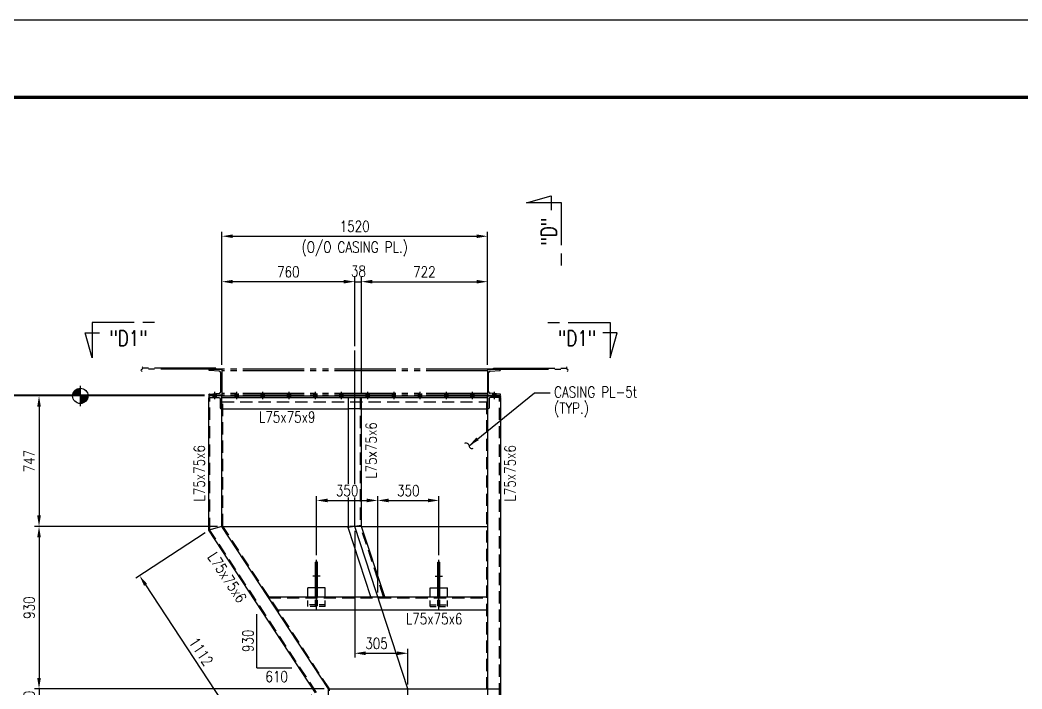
# Model space of a CAD drawing. Header units: millimetres. Extents: x 0 to 134087, y -49114 to 20834.
# Drawn here: x 72264 to 77998, y -37835 to -34008 of the extents above; entities that cross this region are included whole.
import ezdxf
from ezdxf.enums import TextEntityAlignment as Align

# ---------------------------------------------------------------- set-up
doc = ezdxf.new("R2010")
doc.units = ezdxf.units.MM
doc.header["$LTSCALE"] = 35
for name, pattern in [('JNK-CENTER', [34, 30, -1.5, 1, -1.5]), ('JNK-HIDDEN', [3, 2, -1]), ('JNK-PHANTOM', [15, 10, -1, 1, -1, 1, -1])]:
    doc.linetypes.add(name, pattern=pattern)
for name, color, linetype in [('CEN-R', 1, 'JNK-CENTER'), ('CON-C', 4, 'Continuous'), ('CON-G', 3, 'Continuous'), ('CON-W', 7, 'Continuous'), ('CON-Y', 2, 'Continuous'), ('Dim-W', 7, 'Continuous'), ('HID-Y', 2, 'JNK-HIDDEN'), ('PHA-M', 6, 'JNK-PHANTOM'), ('STL-OBJT', 7, 'Continuous'), ('TXTT-C', 4, 'Continuous')]:
    doc.layers.add(name, color=color, linetype=linetype)
doc.styles.add('SIMPLEX', font='simplex.shx', dxfattribs={"width": 0.8})
doc.dimstyles.new('DIM25', dxfattribs={"dimscale": 25, "dimtxt": 2.5, "dimasz": 2.5, "dimexe": 1, "dimexo": 1, "dimgap": 1, "dimtad": 1, "dimdec": 1, "dimdsep": 46, "dimtxsty": 'SIMPLEX', "dimcen": 0, "dimclrt": 2, "dimazin": 2, "dimtfac": 1, "dimtdec": 1, "dimtix": 1, "dimtmove": 2, "dimatfit": 0, "dimfxl": 0.18, "dimtolj": 1, "dimtzin": 0, "dimarcsym": 0})

# ---------------------------------------------------------------- blocks, each defined once
blk = doc.blocks.new('TITLE')
at = {"color": 7}
blk.add_line((841, 594.85), (0, 594.85), dxfattribs=at)
at = {"color": 7, "const_width": 0.707}
blk.add_lwpolyline([(823.32, 577.17), (27.94, 577.17)], dxfattribs=at)
blk = doc.blocks.new('*D2760')
at = {"layer": 'DEFPOINTS', "color": 0, "transparency": 16777216}
for p in [(73345.5, -36158.2), (72372.8, -36905.2), (73419.2, -36905.2)]:
    blk.add_point(p, dxfattribs=at)
at = {"layer": 'Dim-W', "color": 0, "lineweight": -2, "transparency": 16777216}
for p, q in [((73320.5, -36158.2), (72347.8, -36158.2)), ((72372.8, -36220.7), (72372.8, -36842.7)), ((73394.2, -36905.2), (72347.8, -36905.2))]:
    blk.add_line(p, q, dxfattribs=at)
at = {"layer": 'Dim-W', "color": 0, "transparency": 16777216}
for points in [[(72362.4, -36220.7), (72383.2, -36220.7), (72372.8, -36158.2)], [(72362.4, -36842.7), (72383.2, -36842.7), (72372.8, -36905.2)]]:
    blk.add_solid(points, dxfattribs=at)
at = {"layer": 'Dim-W', "color": 2, "transparency": 16777216, "insert": (72316.5, -36531.7), "char_height": 62.5, "attachment_point": 5, "rotation": 90, "style": 'SIMPLEX', "bg_fill": 3, "box_fill_scale": 1.1, "bg_fill_color": 256, "bg_fill_true_color": 13158600, "bg_fill_transparency": 0}
blk.add_mtext('\\A1;747', dxfattribs=at)
blk = doc.blocks.new('*D2761')
at = {"layer": 'DEFPOINTS', "color": 0, "transparency": 16777216}
for p in [(73419.2, -36905.2), (72372.8, -37835.2), (74029.2, -37835.2)]:
    blk.add_point(p, dxfattribs=at)
at = {"layer": 'Dim-W', "color": 0, "lineweight": -2, "transparency": 16777216}
for p, q in [((73394.2, -36905.2), (72347.8, -36905.2)), ((72372.8, -36967.7), (72372.8, -37772.7)), ((74004.2, -37835.2), (72347.8, -37835.2))]:
    blk.add_line(p, q, dxfattribs=at)
at = {"layer": 'Dim-W', "color": 0, "transparency": 16777216}
for points in [[(72362.4, -36967.7), (72383.2, -36967.7), (72372.8, -36905.2)], [(72362.4, -37772.7), (72383.2, -37772.7), (72372.8, -37835.2)]]:
    blk.add_solid(points, dxfattribs=at)
at = {"layer": 'Dim-W', "color": 2, "transparency": 16777216, "insert": (72316.5, -37370.2), "char_height": 62.5, "attachment_point": 5, "rotation": 90, "style": 'SIMPLEX', "bg_fill": 3, "box_fill_scale": 1.1, "bg_fill_color": 256, "bg_fill_true_color": 13158600, "bg_fill_transparency": 0}
blk.add_mtext('\\A1;930', dxfattribs=at)
blk = doc.blocks.new('FS-MARK')
h = blk.add_hatch(color=256)
edge = h.paths.add_edge_path()
edge.add_arc((0, 0), 1.75, 90, 180)
edge.add_line((-1.75, 0), (0, 0))
edge.add_line((0, 0), (0, 1.75))
h = blk.add_hatch(color=256)
edge = h.paths.add_edge_path()
edge.add_line((0, 0), (0, -1.75))
edge.add_arc((0, 0), 1.75, 270, 360)
edge.add_line((1.75, 0), (0, 0))
for p, q in [((0, 2.33), (0, -2.33)), ((2.33, 0), (-2.33, 0))]:
    blk.add_line(p, q)
blk.add_circle((0, 0), 1.75)
at = {"layer": 'CON-Y', "style": 'SIMPLEX', "width": 0.8}
blk.add_attdef('F.S.', (3.19, 1), '', height=2.5, dxfattribs=at)
blk = doc.blocks.new('*D2762')
at = {"layer": 'DEFPOINTS', "color": 0, "transparency": 16777216}
for p in [(73345.5, -36158.2), (71872.8, -40072.2), (73944.3, -40072.2)]:
    blk.add_point(p, dxfattribs=at)
at = {"layer": 'Dim-W', "color": 0, "lineweight": -2, "transparency": 16777216}
for p, q in [((73320.5, -36158.2), (71847.8, -36158.2)), ((71872.8, -36220.7), (71872.8, -40009.7)), ((73919.3, -40072.2), (71847.8, -40072.2))]:
    blk.add_line(p, q, dxfattribs=at)
at = {"layer": 'Dim-W', "color": 0, "transparency": 16777216}
for points in [[(71862.4, -36220.7), (71883.2, -36220.7), (71872.8, -36158.2)], [(71862.4, -40009.7), (71883.2, -40009.7), (71872.8, -40072.2)]]:
    blk.add_solid(points, dxfattribs=at)
at = {"layer": 'Dim-W', "color": 2, "transparency": 16777216, "insert": (71816.5, -38117.7), "char_height": 62.5, "attachment_point": 5, "rotation": 90, "style": 'SIMPLEX', "bg_fill": 3, "box_fill_scale": 1.1, "bg_fill_color": 256, "bg_fill_true_color": 13158600, "bg_fill_transparency": 0}
blk.add_mtext('\\A1;3914', dxfattribs=at)
blk = doc.blocks.new('_DotSmall')
at = {"color": 0, "linetype": 'ByBlock', "const_width": 0.5}
blk.add_lwpolyline([(-0.0625, 0, 1), (0.0625, 0, 1)], format="xyb", close=True, dxfattribs=at)
blk = doc.blocks.new('*D2765')
at = {"layer": 'DEFPOINTS', "color": 0, "transparency": 16777216}
for p in [(72372.8, -37835.2), (72372.8, -37985.2), (73955.2, -37985.2)]:
    blk.add_point(p, dxfattribs=at)
at = {"layer": 'Dim-W', "color": 0, "lineweight": -2, "transparency": 16777216}
for p, q in [((72372.8, -37835.2), (72372.8, -37985.2)), ((73930.2, -37985.2), (72347.8, -37985.2))]:
    blk.add_line(p, q, dxfattribs=at)
at = {"layer": 'Dim-W', "color": 0, "lineweight": -2, "transparency": 16777216, "xscale": 62.5, "yscale": 62.5, "zscale": 62.5, "rotation": 270}
blk.add_blockref('_DotSmall', (72372.8, -37985.2), dxfattribs=at)
at = {"layer": 'Dim-W', "color": 2, "transparency": 16777216, "insert": (72316.5, -37910.2), "char_height": 62.5, "attachment_point": 5, "rotation": 90, "style": 'SIMPLEX'}
blk.add_mtext('\\A1;150', dxfattribs=at)
blk = doc.blocks.new('_None')
blk = doc.blocks.new('*D2766')
at = {"layer": 'DEFPOINTS', "color": 0, "transparency": 16777216}
for p in [(73345.5, -36158.2), (72072.8, -37985.2), (73955.2, -37985.2)]:
    blk.add_point(p, dxfattribs=at)
at = {"layer": 'Dim-W', "color": 0, "lineweight": -2, "transparency": 16777216}
for p, q in [((73320.5, -36158.2), (72047.8, -36158.2)), ((72072.8, -36220.7), (72072.8, -37922.7)), ((73930.2, -37985.2), (72047.8, -37985.2))]:
    blk.add_line(p, q, dxfattribs=at)
at = {"layer": 'Dim-W', "color": 0, "transparency": 16777216}
for points in [[(72062.4, -36220.7), (72083.2, -36220.7), (72072.8, -36158.2)], [(72062.4, -37922.7), (72083.2, -37922.7), (72072.8, -37985.2)]]:
    blk.add_solid(points, dxfattribs=at)
at = {"layer": 'Dim-W', "color": 2, "transparency": 16777216, "insert": (72016.5, -37071.7), "char_height": 62.5, "attachment_point": 5, "rotation": 90, "style": 'SIMPLEX', "bg_fill": 3, "box_fill_scale": 1.1, "bg_fill_color": 256, "bg_fill_true_color": 13158600, "bg_fill_transparency": 0}
blk.add_mtext('\\A1;1827', dxfattribs=at)
blk = doc.blocks.new('*D2772')
at = {"layer": 'DEFPOINTS', "color": 0, "transparency": 16777216}
for p in [(71872.8, -36158.2), (73345.5, -36155.2), (73345.5, -36158.2)]:
    blk.add_point(p, dxfattribs=at)
at = {"layer": 'Dim-W', "color": 0, "lineweight": -2, "transparency": 16777216}
for p, q in [((71872.8, -36092.7), (71872.8, -36030.2)), ((73320.5, -36155.2), (71847.8, -36155.2)), ((73320.5, -36158.2), (71847.8, -36158.2)), ((71872.8, -36155.2), (71872.8, -36158.2)), ((71872.8, -36220.7), (71872.8, -36283.2))]:
    blk.add_line(p, q, dxfattribs=at)
at = {"layer": 'Dim-W', "color": 0, "transparency": 16777216}
blk.add_solid([(71862.4, -36220.7), (71883.2, -36220.7), (71872.8, -36158.2)], dxfattribs=at)
at = {"layer": 'Dim-W', "color": 2, "transparency": 16777216, "insert": (71826, -36054.9), "char_height": 62.5, "attachment_point": 5, "rotation": 90, "style": 'SIMPLEX', "bg_fill": 3, "box_fill_scale": 1.1, "bg_fill_color": 256, "bg_fill_true_color": 13158600, "bg_fill_transparency": 0}
blk.add_mtext('\\A1;*3', dxfattribs=at)
at = {"layer": 'Dim-W', "color": 0, "transparency": 16777216}
blk.add_solid([(71862.4, -36092.7), (71883.2, -36092.7), (71872.8, -36155.2)], dxfattribs=at)
blk = doc.blocks.new('SECMARK2')
at = {"layer": 'TXTT-C'}
blk.add_line((0, 0), (-2.72, 0), dxfattribs=at)
blk.add_lwpolyline([(-4.67, 0), (-14.32, 0), (-14.32, 8.05), (-15.93, 2.38), (-12.63, 2.38)], dxfattribs=at)
at = {"layer": 'TXTT-C', "style": 'SIMPLEX', "width": 1.17}
blk.add_attdef('TAG', text='', height=3.5, dxfattribs=at).set_placement((-7.82, 1.36), align=Align.CENTER)
blk = doc.blocks.new('*D2801')
at = {"layer": 'DEFPOINTS', "color": 0, "transparency": 16777216}
for p in [(74179.5, -36905.2), (74484.5, -37631.2), (74484.5, -37835.2)]:
    blk.add_point(p, dxfattribs=at)
at = {"layer": 'Dim-W', "color": 0, "lineweight": -2, "transparency": 16777216}
for p, q in [((74179.5, -36930.2), (74179.5, -37656.2)), ((74484.5, -37810.2), (74484.5, -37606.2)), ((74242, -37631.2), (74422, -37631.2))]:
    blk.add_line(p, q, dxfattribs=at)
at = {"layer": 'Dim-W', "color": 0, "transparency": 16777216}
blk.add_solid([(74422, -37620.7), (74422, -37641.6), (74484.5, -37631.2)], dxfattribs=at)
at = {"layer": 'Dim-W', "color": 2, "transparency": 16777216, "insert": (74304.5, -37574.9), "char_height": 62.5, "attachment_point": 5, "style": 'SIMPLEX', "bg_fill": 3, "box_fill_scale": 1.1, "bg_fill_color": 256, "bg_fill_true_color": 13158600, "bg_fill_transparency": 0}
blk.add_mtext('\\A1;305', dxfattribs=at)
at = {"layer": 'Dim-W', "color": 0, "transparency": 16777216}
blk.add_solid([(74242, -37620.7), (74242, -37641.6), (74179.5, -37631.2)], dxfattribs=at)
blk = doc.blocks.new('*D2802')
at = {"layer": 'DEFPOINTS', "color": 0, "transparency": 16777216}
for p in [(73344.5, -36927.7), (73954.5, -37857.7), (73558.4, -38117.4)]:
    blk.add_point(p, dxfattribs=at)
at = {"layer": 'Dim-W', "color": 0, "lineweight": -2, "transparency": 16777216}
for p, q in [((73323.5, -36941.4), (72927.5, -37201.1)), ((72982.7, -37239.7), (73524.1, -38065.2)), ((73933.5, -37871.4), (73537.5, -38131.1))]:
    blk.add_line(p, q, dxfattribs=at)
at = {"layer": 'Dim-W', "color": 0, "transparency": 16777216}
for points in [[(72991.4, -37234), (72974, -37245.4), (72948.4, -37187.4)], [(73532.8, -38059.4), (73515.4, -38070.9), (73558.4, -38117.4)]]:
    blk.add_solid(points, dxfattribs=at)
at = {"layer": 'Dim-W', "color": 2, "transparency": 16777216, "insert": (73300.4, -37621.6), "char_height": 62.5, "attachment_point": 5, "rotation": 303.26143, "style": 'SIMPLEX', "bg_fill": 3, "box_fill_scale": 1.1, "bg_fill_color": 256, "bg_fill_true_color": 13158600, "bg_fill_transparency": 0}
blk.add_mtext('\\A1;1112', dxfattribs=at)
blk = doc.blocks.new('*D2803')
at = {"layer": 'Dim-W', "color": 0, "lineweight": -2, "transparency": 16777216}
for p, q in [((74117, -35505.1), (74054.5, -35505.1)), ((74280, -35505.1), (74342.5, -35505.1))]:
    blk.add_line(p, q, dxfattribs=at)
at = {"layer": 'Dim-W', "color": 2, "transparency": 16777216, "insert": (74200.9, -35445), "char_height": 62.5, "attachment_point": 5, "style": 'SIMPLEX', "bg_fill": 3, "box_fill_scale": 1.1, "bg_fill_color": 256, "bg_fill_true_color": 13158600, "bg_fill_transparency": 0}
blk.add_mtext('\\A1;38', dxfattribs=at)
at = {"layer": 'DEFPOINTS', "color": 0, "transparency": 16777216}
for p in [(74179.5, -35505.1), (74217.5, -35505.1), (74217.5, -35505.1)]:
    blk.add_point(p, dxfattribs=at)
at = {"layer": 'Dim-W', "color": 0, "lineweight": -2, "transparency": 16777216}
blk.add_line((74179.5, -35505.1), (74217.5, -35505.1), dxfattribs=at)
at = {"layer": 'Dim-W', "color": 0, "transparency": 16777216}
for points in [[(74117, -35494.7), (74117, -35515.5), (74179.5, -35505.1)], [(74280, -35494.7), (74280, -35515.5), (74217.5, -35505.1)]]:
    blk.add_solid(points, dxfattribs=at)
blk = doc.blocks.new('*D2804')
at = {"layer": 'DEFPOINTS', "color": 0, "transparency": 16777216}
for p in [(74939.5, -35505.1), (74939.5, -36005.2), (74217.5, -36167.2)]:
    blk.add_point(p, dxfattribs=at)
at = {"layer": 'Dim-W', "color": 0, "lineweight": -2, "transparency": 16777216}
for p, q in [((74217.5, -36142.2), (74217.5, -35480.1)), ((74939.5, -35980.2), (74939.5, -35480.1)), ((74280, -35505.1), (74877, -35505.1))]:
    blk.add_line(p, q, dxfattribs=at)
at = {"layer": 'Dim-W', "color": 0, "transparency": 16777216}
for points in [[(74280, -35494.7), (74280, -35515.5), (74217.5, -35505.1)], [(74877, -35494.7), (74877, -35515.5), (74939.5, -35505.1)]]:
    blk.add_solid(points, dxfattribs=at)
at = {"layer": 'Dim-W', "color": 2, "transparency": 16777216, "insert": (74578.5, -35448.8), "char_height": 62.5, "attachment_point": 5, "style": 'SIMPLEX', "bg_fill": 3, "box_fill_scale": 1.1, "bg_fill_color": 256, "bg_fill_true_color": 13158600, "bg_fill_transparency": 0}
blk.add_mtext('\\A1;722', dxfattribs=at)
blk = doc.blocks.new('*D2805')
at = {"layer": 'DEFPOINTS', "color": 0, "transparency": 16777216}
for p in [(73419.5, -35505.1), (74179.5, -35899.2), (73419.5, -36005.2)]:
    blk.add_point(p, dxfattribs=at)
at = {"layer": 'Dim-W', "color": 0, "lineweight": -2, "transparency": 16777216}
for p, q in [((73419.5, -35980.2), (73419.5, -35480.1)), ((74179.5, -35874.2), (74179.5, -35480.1)), ((74117, -35505.1), (73482, -35505.1))]:
    blk.add_line(p, q, dxfattribs=at)
at = {"layer": 'Dim-W', "color": 0, "transparency": 16777216}
for points in [[(73482, -35494.7), (73482, -35515.5), (73419.5, -35505.1)], [(74117, -35494.7), (74117, -35515.5), (74179.5, -35505.1)]]:
    blk.add_solid(points, dxfattribs=at)
at = {"layer": 'Dim-W', "color": 2, "transparency": 16777216, "insert": (73799.5, -35448.8), "char_height": 62.5, "attachment_point": 5, "style": 'SIMPLEX', "bg_fill": 3, "box_fill_scale": 1.1, "bg_fill_color": 256, "bg_fill_true_color": 13158600, "bg_fill_transparency": 0}
blk.add_mtext('\\A1;760', dxfattribs=at)
blk = doc.blocks.new('*D2806')
at = {"layer": 'DEFPOINTS', "color": 0, "transparency": 16777216}
for p in [(74939.5, -35245), (73419.5, -36005.2), (74939.5, -36005.2)]:
    blk.add_point(p, dxfattribs=at)
at = {"layer": 'Dim-W', "color": 0, "lineweight": -2, "transparency": 16777216}
for p, q in [((73419.5, -35980.2), (73419.5, -35220)), ((73482, -35245), (74877, -35245)), ((74939.5, -35980.2), (74939.5, -35220))]:
    blk.add_line(p, q, dxfattribs=at)
at = {"layer": 'Dim-W', "color": 0, "transparency": 16777216}
for points in [[(73482, -35234.6), (73482, -35255.4), (73419.5, -35245)], [(74877, -35234.6), (74877, -35255.4), (74939.5, -35245)]]:
    blk.add_solid(points, dxfattribs=at)
at = {"layer": 'Dim-W', "color": 2, "transparency": 16777216, "insert": (74179.5, -35188.7), "char_height": 62.5, "attachment_point": 5, "style": 'SIMPLEX', "bg_fill": 3, "box_fill_scale": 1.1, "bg_fill_color": 256, "bg_fill_true_color": 13158600, "bg_fill_transparency": 0}
blk.add_mtext('\\A1;1520', dxfattribs=at)
blk = doc.blocks.new('A$C31AE6E11')
at = {"layer": 'CEN-R'}
for p, q in [((50, 0), (50, 282.5)), ((29, 187.5), (71, 187.5))]:
    blk.add_line(p, q, dxfattribs=at)
at = {"layer": 'CON-G'}
for p, q in [((44, 70.4), (44, 267.5)), ((44, 267.5), (56, 267.5)), ((56, 70.4), (56, 267.5)), ((0, 120.8), (44, 120.8)), ((0, 70.4), (0, 120.8)), ((56, 120.8), (100, 120.8)), ((100, 70.4), (100, 120.8))]:
    blk.add_line(p, q, dxfattribs=at)
at = {"layer": 'HID-Y'}
for p, q in [((44, 210), (56, 210)), ((44, 165), (56, 165)), ((44, 18.6), (56, 18.6))]:
    blk.add_line(p, q, dxfattribs=at)
at = {"layer": 'HID-Y', "ltscale": 0.5}
for p, q in [((0, 14.4), (0, 70.4)), ((44, 18.6), (44, 70.4)), ((56, 18.6), (56, 70.4)), ((100, 14.4), (100, 70.4)), ((0, 24.3), (44, 24.3)), ((0, 14.4), (100, 14.4)), ((56, 24.3), (100, 24.3))]:
    blk.add_line(p, q, dxfattribs=at)
blk = doc.blocks.new('*D2809')
at = {"layer": 'DEFPOINTS', "color": 0, "transparency": 16777216}
for p in [(74311.4, -36756.7), (73961.4, -37095.6), (74311.4, -37307.6)]:
    blk.add_point(p, dxfattribs=at)
at = {"layer": 'Dim-W', "color": 0, "lineweight": -2, "transparency": 16777216}
for p, q in [((73961.4, -37070.6), (73961.4, -36731.7)), ((74023.9, -36756.7), (74248.9, -36756.7)), ((74311.4, -37282.6), (74311.4, -36731.7))]:
    blk.add_line(p, q, dxfattribs=at)
at = {"layer": 'Dim-W', "color": 0, "transparency": 16777216}
for points in [[(74023.9, -36746.3), (74023.9, -36767.1), (73961.4, -36756.7)], [(74248.9, -36746.3), (74248.9, -36767.1), (74311.4, -36756.7)]]:
    blk.add_solid(points, dxfattribs=at)
at = {"layer": 'Dim-W', "color": 2, "transparency": 16777216, "insert": (74136.4, -36700.5), "char_height": 62.5, "attachment_point": 5, "style": 'SIMPLEX', "bg_fill": 3, "box_fill_scale": 1.1, "bg_fill_color": 256, "bg_fill_true_color": 13158600, "bg_fill_transparency": 0}
blk.add_mtext('\\A1;350', dxfattribs=at)
blk = doc.blocks.new('*D2810')
at = {"layer": 'DEFPOINTS', "color": 0, "transparency": 16777216}
for p in [(74661.4, -36756.7), (74661.4, -37095.6), (74311.4, -37307.6)]:
    blk.add_point(p, dxfattribs=at)
at = {"layer": 'Dim-W', "color": 0, "lineweight": -2, "transparency": 16777216}
for p, q in [((74311.4, -37282.6), (74311.4, -36731.7)), ((74373.9, -36756.7), (74598.9, -36756.7)), ((74661.4, -37070.6), (74661.4, -36731.7))]:
    blk.add_line(p, q, dxfattribs=at)
at = {"layer": 'Dim-W', "color": 0, "transparency": 16777216}
for points in [[(74373.9, -36746.3), (74373.9, -36767.1), (74311.4, -36756.7)], [(74598.9, -36746.3), (74598.9, -36767.1), (74661.4, -36756.7)]]:
    blk.add_solid(points, dxfattribs=at)
at = {"layer": 'Dim-W', "color": 2, "transparency": 16777216, "insert": (74486.4, -36700.5), "char_height": 62.5, "attachment_point": 5, "style": 'SIMPLEX', "bg_fill": 3, "box_fill_scale": 1.1, "bg_fill_color": 256, "bg_fill_true_color": 13158600, "bg_fill_transparency": 0}
blk.add_mtext('\\A1;350', dxfattribs=at)

msp = doc.modelspace()

# ---------------------------------------------------------------- hatches: boundary and pattern name
at = {"layer": 'Dim-W'}
h = msp.add_hatch(color=256, dxfattribs=at)
h.paths.add_polyline_path([(74104.451, -36155.2481), (74104.451, -36145.2481), (74094.951, -36145.2481), (74094.951, -36155.2481)])
h.paths.add_polyline_path([(74104.451, -36155.2481), (74113.951, -36155.2481), (74113.951, -36145.2481), (74104.451, -36145.2481)])
h.paths.add_polyline_path([(74104.451, -36158.2481), (74094.951, -36158.2481), (74094.951, -36167.2481), (74104.451, -36167.2481)])
h.paths.add_polyline_path([(74113.951, -36167.2481), (74113.951, -36158.2481), (74104.451, -36158.2481), (74104.451, -36167.2481)])
h = msp.add_hatch(color=256, dxfattribs=at)
h.paths.add_polyline_path([(74254.451, -36155.2481), (74254.451, -36145.2481), (74263.951, -36145.2481), (74263.951, -36155.2481)])
h.paths.add_polyline_path([(74254.451, -36155.2481), (74244.951, -36155.2481), (74244.951, -36145.2481), (74254.451, -36145.2481)])
h.paths.add_polyline_path([(74254.451, -36158.2481), (74263.951, -36158.2481), (74263.951, -36167.2481), (74254.451, -36167.2481)])
h.paths.add_polyline_path([(74244.951, -36167.2481), (74244.951, -36158.2481), (74254.451, -36158.2481), (74254.451, -36167.2481)])
h = msp.add_hatch(color=256, dxfattribs=at)
h.paths.add_polyline_path([(74404.451, -36155.2481), (74404.451, -36145.2481), (74413.951, -36145.2481), (74413.951, -36155.2481)])
h.paths.add_polyline_path([(74404.451, -36155.2481), (74394.951, -36155.2481), (74394.951, -36145.2481), (74404.451, -36145.2481)])
h.paths.add_polyline_path([(74404.451, -36158.2481), (74413.951, -36158.2481), (74413.951, -36167.2481), (74404.451, -36167.2481)])
h.paths.add_polyline_path([(74394.951, -36167.2481), (74394.951, -36158.2481), (74404.451, -36158.2481), (74404.451, -36167.2481)])
h = msp.add_hatch(color=256, dxfattribs=at)
h.paths.add_polyline_path([(74554.451, -36155.2481), (74554.451, -36145.2481), (74563.951, -36145.2481), (74563.951, -36155.2481)])
h.paths.add_polyline_path([(74554.451, -36155.2481), (74544.951, -36155.2481), (74544.951, -36145.2481), (74554.451, -36145.2481)])
h.paths.add_polyline_path([(74554.451, -36158.2481), (74563.951, -36158.2481), (74563.951, -36167.2481), (74554.451, -36167.2481)])
h.paths.add_polyline_path([(74544.951, -36167.2481), (74544.951, -36158.2481), (74554.451, -36158.2481), (74554.451, -36167.2481)])
h = msp.add_hatch(color=256, dxfattribs=at)
h.paths.add_polyline_path([(74704.451, -36155.2481), (74704.451, -36145.2481), (74713.951, -36145.2481), (74713.951, -36155.2481)])
h.paths.add_polyline_path([(74704.451, -36155.2481), (74694.951, -36155.2481), (74694.951, -36145.2481), (74704.451, -36145.2481)])
h.paths.add_polyline_path([(74704.451, -36158.2481), (74713.951, -36158.2481), (74713.951, -36167.2481), (74704.451, -36167.2481)])
h.paths.add_polyline_path([(74694.951, -36167.2481), (74694.951, -36158.2481), (74704.451, -36158.2481), (74704.451, -36167.2481)])
h = msp.add_hatch(color=256, dxfattribs=at)
h.paths.add_polyline_path([(74854.451, -36155.2481), (74854.451, -36145.2481), (74863.951, -36145.2481), (74863.951, -36155.2481)])
h.paths.add_polyline_path([(74854.451, -36155.2481), (74844.951, -36155.2481), (74844.951, -36145.2481), (74854.451, -36145.2481)])
h.paths.add_polyline_path([(74854.451, -36158.2481), (74863.951, -36158.2481), (74863.951, -36167.2481), (74854.451, -36167.2481)])
h.paths.add_polyline_path([(74844.951, -36167.2481), (74844.951, -36158.2481), (74854.451, -36158.2481), (74854.451, -36167.2481)])
h = msp.add_hatch(color=256, dxfattribs=at)
h.paths.add_polyline_path([(74979.451, -36155.2481), (74988.951, -36155.2481), (74988.951, -36146.0136), (74979.451, -36145.1825)])
h.paths.add_polyline_path([(74969.951, -36155.2481), (74979.451, -36155.2481), (74979.451, -36145.1825), (74969.951, -36144.3514)])
h.paths.add_polyline_path([(74979.451, -36167.2481), (74988.951, -36167.2481), (74988.951, -36158.2481), (74979.451, -36158.2481)])
h.paths.add_polyline_path([(74979.451, -36158.2481), (74969.951, -36158.2481), (74969.951, -36167.2481), (74979.451, -36167.2481)])

# ---------------------------------------------------------------- linework, layer by layer
at = {"layer": 'CEN-R'}
for p, q in [((74179.451, -36905.2481), (74179.451, -35899.2481)), ((74104.451, -36177.2481), (74104.451, -36135.2481)), ((74254.451, -36177.2481), (74254.451, -36135.2481)), ((74404.451, -36177.2481), (74404.451, -36135.2481)), ((74554.451, -36177.2481), (74554.451, -36135.2481)), ((74704.451, -36177.2481), (74704.451, -36135.2481)), ((74854.451, -36177.2481), (74854.451, -36135.2481)), ((74979.451, -36177.2481), (74979.451, -36135.1825)), ((74484.451, -37835.2481), (74179.451, -36905.2481)), ((74484.451, -40555.2481), (74484.451, -37835.2481))]:
    msp.add_line(p, q, dxfattribs=at)
at = {"layer": 'CON-G'}
for p, q in [((74142.451, -36167.2481), (74142.451, -36911.1604)), ((74217.451, -36167.2481), (74217.451, -36899.176)), ((75008.451, -36167.2481), (75014.451, -36167.2481)), ((75014.451, -36167.2481), (75014.451, -37976.2481)), ((74217.451, -36233.2481), (74939.451, -36233.2481)), ((74217.451, -36899.176), (74142.451, -36911.1604)), ((74272.4784, -37307.6372), (74142.451, -36911.1604)), ((74351.4087, -37307.6372), (74217.451, -36899.176)), ((74219.4424, -36905.2481), (74939.451, -36905.2481))]:
    msp.add_line(p, q, dxfattribs=at)
msp.add_lwpolyline([(74939.451, -36158.2481), (74939.451, -37910.2481)], dxfattribs=at)
msp.add_lwpolyline([(74939.451, -36158.2481), (75014.451, -36158.2481), (75014.451, -36161.2481, -0.414213562), (75008.451, -36167.2481), (74956.951, -36167.2481, 0.414213562), (74948.451, -36175.7481), (74948.451, -36227.2481, -0.414213562), (74942.451, -36233.2481), (74939.451, -36233.2481)], format="xyb", close=True, dxfattribs=at)
at = {"layer": 'CON-W'}
msp.add_lwpolyline([(75396.6777, -36018.9729, 0.583454175), (75396.4363, -36005.2481, -0.583454175), (75396.1949, -35991.5233)], format="xyb", dxfattribs=at)
at = {"layer": 'HID-Y'}
for p, q in [((74094.951, -36155.2481), (74094.951, -36145.2481)), ((74094.951, -36167.2481), (74094.951, -36158.2481)), ((74113.951, -36155.2481), (74113.951, -36145.2481)), ((74113.951, -36167.2481), (74113.951, -36158.2481)), ((74211.451, -36167.2481), (74211.451, -36900.1348)), ((74244.951, -36155.2481), (74244.951, -36145.2481)), ((74244.951, -36167.2481), (74244.951, -36158.2481)), ((74263.951, -36155.2481), (74263.951, -36145.2481)), ((74263.951, -36167.2481), (74263.951, -36158.2481)), ((74394.951, -36155.2481), (74394.951, -36145.2481)), ((74394.951, -36167.2481), (74394.951, -36158.2481)), ((74413.951, -36155.2481), (74413.951, -36145.2481)), ((74413.951, -36167.2481), (74413.951, -36158.2481)), ((74544.951, -36155.2481), (74544.951, -36145.2481)), ((74544.951, -36167.2481), (74544.951, -36158.2481)), ((74563.951, -36155.2481), (74563.951, -36145.2481)), ((74563.951, -36167.2481), (74563.951, -36158.2481)), ((74694.951, -36155.2481), (74694.951, -36145.2481)), ((74694.951, -36167.2481), (74694.951, -36158.2481)), ((74713.951, -36155.2481), (74713.951, -36145.2481)), ((74713.951, -36167.2481), (74713.951, -36158.2481)), ((74844.951, -36155.2481), (74844.951, -36145.2481)), ((74844.951, -36167.2481), (74844.951, -36158.2481)), ((74863.951, -36155.2481), (74863.951, -36145.2481)), ((74863.951, -36167.2481), (74863.951, -36158.2481)), ((74969.951, -36155.2481), (74969.951, -36144.3514)), ((74969.951, -36167.2481), (74969.951, -36158.2481)), ((74988.951, -36155.2481), (74988.951, -36146.0136)), ((74988.951, -36167.2481), (74988.951, -36158.2481)), ((75008.451, -37976.2481), (75008.451, -36167.2481)), ((74217.451, -36233.2481), (74142.451, -36233.2481)), ((74934.451, -36193.2481), (74934.451, -37950.2481)), ((74219.4424, -36905.2481), (74142.451, -36905.2481)), ((74345.0943, -37307.6372), (74211.451, -36900.1348))]:
    msp.add_line(p, q, dxfattribs=at)
at = {"layer": 'PHA-M'}
for p, q in [((73384.451, -36005.2481), (73384.451, -35999.2481)), ((74939.451, -36005.2481), (73419.451, -36005.2481)), ((74939.451, -36005.2481), (75396.3542, -36005.2481)), ((74974.451, -35999.2481), (75392.3656, -35999.2481)), ((74974.451, -36005.2481), (74974.451, -35999.2481)), ((74939.451, -36015.2481), (73419.451, -36015.2481))]:
    msp.add_line(p, q, dxfattribs=at)
msp.add_lwpolyline([(74939.451, -36005.2481), (74939.451, -36155.2481), (75014.451, -36155.2481), (75014.451, -36152.8263, 0.388878732), (75009.8868, -36147.8453), (74955.0795, -36143.0503, -0.388878732), (74945.951, -36133.0883), (74945.951, -36027.4079, -0.388878732), (74955.0795, -36017.446), (75009.8868, -36012.6509, 0.388878732), (75014.451, -36007.67), (75014.451, -36005.2481)], format="xyb", close=True, dxfattribs=at)
at = {"layer": 'STL-OBJT'}
msp.add_lwpolyline([(74810.328, -36429.2309, -0.535183758), (74834.0125, -36443.6477, 0.535183758), (74857.697, -36458.0645)], format="xyb", dxfattribs=at)

# ---------------------------------------------------------------- block references
at = {"linetype": 'ByBlock', "xscale": 24.99999999749996, "yscale": 24.99999999749996, "zscale": 24.99999999749996}
msp.add_blockref('TITLE', (69059.5942, -48879.4503), dxfattribs=at)
at = {"layer": 'CON-G'}
msp.add_blockref('A$C31AE6E11', (74611.4174, -37378.0821), dxfattribs=at)
at = {"layer": 'CON-W'}
ref = msp.add_blockref('SECMARK2', (73034.3089, -35738.8786), dxfattribs=dict(at, xscale=-25, yscale=25, zscale=25, rotation=180))
ref.add_attrib('TAG', '"D1"', (72775.7073, -35872.5453), dxfattribs={"layer": 'CON-C', "height": 87.5, "style": 'SIMPLEX', "width": 0.8})
ref = msp.add_blockref('SECMARK2', (75283.9487, -35738.8786), dxfattribs=dict(at, xscale=25, yscale=25, zscale=25, rotation=180))
ref.add_attrib('TAG', '"D1"', (75342.5503, -35872.5453), dxfattribs={"layer": 'CON-C', "height": 87.5, "style": 'SIMPLEX', "width": 0.8})
at = {"layer": 'Dim-W'}
ref = msp.add_blockref('SECMARK2', (75363.9177, -35412.4717), dxfattribs=dict(at, xscale=-25, yscale=25, zscale=25, rotation=90))
ref.add_attrib('TAG', '"D"', (75334.4177, -35298.4531), dxfattribs={"layer": 'CON-C', "height": 87.5, "rotation": 90, "style": 'SIMPLEX', "width": 0.8})

# ---------------------------------------------------------------- texts
at = {"layer": 'CON-Y', "style": 'SIMPLEX', "width": 0.8}
for s, p in [('CASING PL-5t', (75320.7669, -36167.9112)), ('(TYP.)', (75320.7669, -36259.847))]:
    msp.add_text(s, height=62.5, dxfattribs=at).set_placement(p)
for p in [(74305.0373, -36632.9214), (75100.0459, -36763.38)]:
    msp.add_text('L75x75x6', height=62.5, rotation=90, dxfattribs=at).set_placement(p)

# ---------------------------------------------------------------- leaders
at = {"layer": 'STL-OBJT'}
msp.add_leader([(74834.0125, -36443.6477), (75208.1358, -36140.7939), (75297.5578, -36140.7939)], dimstyle='DIM25', dxfattribs=at)

# ---------------------------------------------------------------- next in the draw order: dimensions: what is measured, and where the dimension line sits
at = {"layer": 'Dim-W'}
for base, p1, p2, override, picture, middle in [((74217.451, -35505.0968), (74179.451, -35505.0968), (74217.451, -35505.0968), {"dimdec": 0, "dimtdec": 0, "dimtix": 0, "dimatfit": 2, "dimtfill": 1}, '*D2803', (74200.9045, -35444.9908)), ((74484.451, -37631.153), (74179.451, -36905.2481), (74484.451, -37835.2481), {"dimdec": 0, "dimtdec": 0, "dimtfill": 1}, '*D2801', (74304.548, -37574.903))]:
    dim = msp.add_linear_dim(base=base, p1=p1, p2=p2, dimstyle='DIM25', override=override, dxfattribs=at)
    dim.commit()
    dim.dimension.update_dxf_attribs({"geometry": picture, "text_midpoint": middle, "dimtype": 160})
dim = msp.add_linear_dim(base=(72372.7873, -36905.2481), p1=(73345.4802, -36158.2481), p2=(73419.241, -36905.2481), angle=90, dimstyle='DIM25', override={"dimdec": 0, "dimtdec": 0, "dimtix": 0, "dimatfit": 2, "dimtfill": 1}, dxfattribs=at)
dim.commit()
dim.dimension.update_dxf_attribs({"geometry": '*D2760', "text_midpoint": (72316.5373, -36531.7481)})

# ---------------------------------------------------------------- next in the draw order: block references
at = {"layer": 'STL-OBJT', "xscale": 25, "yscale": 25, "zscale": 25}
msp.add_blockref('FS-MARK', (72609.0905, -36158.2481), dxfattribs=at)

# ---------------------------------------------------------------- next in the draw order: texts
at = {"layer": 'CON-Y', "style": 'SIMPLEX', "width": 0.8}
msp.add_text('L75x75x6', height=62.5, dxfattribs=at).set_placement((74472.4532, -37464.9737))

# ---------------------------------------------------------------- next in the draw order: dimensions: what is measured, and where the dimension line sits
at = {"layer": 'Dim-W'}
dim = msp.add_linear_dim(base=(72372.7873, -37835.2481), p1=(73419.241, -36905.2481), p2=(74029.2233, -37835.2481), angle=90, dimstyle='DIM25', override={"dimdec": 0, "dimtdec": 0, "dimtix": 0, "dimatfit": 2, "dimtfill": 1}, dxfattribs=at)
dim.commit()
dim.dimension.update_dxf_attribs({"geometry": '*D2761', "text_midpoint": (72316.5373, -37370.2481)})

# ---------------------------------------------------------------- next in the draw order: linework, layer by layer
at = {"layer": 'CON-G'}
for p, q in [((74029.451, -37985.2481), (74029.451, -37835.2481)), ((74029.451, -37835.2481), (75014.451, -37835.2481))]:
    msp.add_line(p, q, dxfattribs=at)
at = {"layer": 'HID-Y'}
msp.add_line((74034.451, -37950.2481), (74034.451, -37833.7546), dxfattribs=at)

# ---------------------------------------------------------------- next in the draw order: dimensions: what is measured, and where the dimension line sits
at = {"layer": 'Dim-W'}
dim = msp.add_linear_dim(base=(71872.7873, -40072.2481), p1=(73345.4802, -36158.2481), p2=(73944.2718, -40072.2481), angle=90, dimstyle='DIM25', override={"dimdec": 0, "dimadec": 1, "dimazin": 3, "dimtdec": 0, "dimtix": 0, "dimtmove": 0, "dimtfill": 1}, dxfattribs=at)
dim.commit()
dim.dimension.update_dxf_attribs({"geometry": '*D2762', "text_midpoint": (71872.7873, -38117.7481), "dimtype": 160})

# ---------------------------------------------------------------- next in the draw order: dimensions: what is measured, and where the dimension line sits
dim = msp.add_linear_dim(base=(72372.7873, -37985.2481), p1=(72372.7873, -37835.2481), p2=(73955.1976, -37985.2481), angle=90, dimstyle='DIM25', override={"dimdec": 0, "dimblk1": 'None', "dimblk2": 'DotSmall', "dimsah": 1, "dimtdec": 0, "dimtmove": 0, "dimatfit": 2}, dxfattribs=at)
dim.commit()
dim.dimension.update_dxf_attribs({"geometry": '*D2765', "text_midpoint": (72372.7873, -37910.2481), "dimtype": 160})

# ---------------------------------------------------------------- next in the draw order: dimensions: what is measured, and where the dimension line sits
dim = msp.add_linear_dim(base=(72072.7873, -37985.2481), p1=(73345.4802, -36158.2481), p2=(73955.1976, -37985.2481), angle=90, dimstyle='DIM25', override={"dimdec": 0, "dimtdec": 0, "dimtix": 0, "dimatfit": 2, "dimtfill": 1}, dxfattribs=at)
dim.commit()
dim.dimension.update_dxf_attribs({"geometry": '*D2766', "text_midpoint": (72016.5373, -37071.7481)})

# ---------------------------------------------------------------- next in the draw order: hatches: boundary and pattern name
h = msp.add_hatch(color=256, dxfattribs=at)
h.paths.add_polyline_path([(73504.451, -36155.2481), (73504.451, -36145.2481), (73494.951, -36145.2481), (73494.951, -36155.2481)])
h.paths.add_polyline_path([(73504.451, -36155.2481), (73513.951, -36155.2481), (73513.951, -36145.2481), (73504.451, -36145.2481)])
h.paths.add_polyline_path([(73504.451, -36158.2481), (73494.951, -36158.2481), (73494.951, -36167.2481), (73504.451, -36167.2481)])
h.paths.add_polyline_path([(73513.951, -36167.2481), (73513.951, -36158.2481), (73504.451, -36158.2481), (73504.451, -36167.2481)])
h = msp.add_hatch(color=256, dxfattribs=at)
h.paths.add_polyline_path([(73654.451, -36155.2481), (73654.451, -36145.2481), (73644.951, -36145.2481), (73644.951, -36155.2481)])
h.paths.add_polyline_path([(73654.451, -36155.2481), (73663.951, -36155.2481), (73663.951, -36145.2481), (73654.451, -36145.2481)])
h.paths.add_polyline_path([(73654.451, -36158.2481), (73644.951, -36158.2481), (73644.951, -36167.2481), (73654.451, -36167.2481)])
h.paths.add_polyline_path([(73663.951, -36167.2481), (73663.951, -36158.2481), (73654.451, -36158.2481), (73654.451, -36167.2481)])
h = msp.add_hatch(color=256, dxfattribs=at)
h.paths.add_polyline_path([(73804.451, -36155.2481), (73804.451, -36145.2481), (73794.951, -36145.2481), (73794.951, -36155.2481)])
h.paths.add_polyline_path([(73804.451, -36155.2481), (73813.951, -36155.2481), (73813.951, -36145.2481), (73804.451, -36145.2481)])
h.paths.add_polyline_path([(73804.451, -36158.2481), (73794.951, -36158.2481), (73794.951, -36167.2481), (73804.451, -36167.2481)])
h.paths.add_polyline_path([(73813.951, -36167.2481), (73813.951, -36158.2481), (73804.451, -36158.2481), (73804.451, -36167.2481)])
h = msp.add_hatch(color=256, dxfattribs=at)
h.paths.add_polyline_path([(73954.451, -36155.2481), (73954.451, -36145.2481), (73944.951, -36145.2481), (73944.951, -36155.2481)])
h.paths.add_polyline_path([(73954.451, -36155.2481), (73963.951, -36155.2481), (73963.951, -36145.2481), (73954.451, -36145.2481)])
h.paths.add_polyline_path([(73954.451, -36158.2481), (73944.951, -36158.2481), (73944.951, -36167.2481), (73954.451, -36167.2481)])
h.paths.add_polyline_path([(73963.951, -36167.2481), (73963.951, -36158.2481), (73954.451, -36158.2481), (73954.451, -36167.2481)])

# ---------------------------------------------------------------- next in the draw order: linework, layer by layer
at = {"layer": 'CEN-R'}
for p, q in [((73379.451, -36177.2481), (73379.451, -36135.1825)), ((73504.451, -36177.2481), (73504.451, -36135.2481)), ((73654.451, -36177.2481), (73654.451, -36135.2481)), ((73804.451, -36177.2481), (73804.451, -36135.2481)), ((73954.451, -36177.2481), (73954.451, -36135.2481))]:
    msp.add_line(p, q, dxfattribs=at)
at = {"layer": 'CON-G'}
for p, q in [((73419.451, -36905.2481), (73419.451, -36158.2481)), ((73419.451, -36158.2481), (74939.451, -36158.2481)), ((73419.451, -36167.2481), (74939.451, -36167.2481)), ((73419.451, -36233.2481), (74142.451, -36233.2481)), ((73419.451, -36905.2481), (73344.451, -36927.6504)), ((73954.451, -37857.6504), (73344.451, -36927.6504)), ((73419.451, -36905.2481), (74142.451, -36905.2481)), ((74029.451, -37835.2481), (73419.451, -36905.2481))]:
    msp.add_line(p, q, dxfattribs=at)
at = {"layer": 'HID-Y'}
for p, q in [((73388.951, -36155.2481), (73388.951, -36144.3514)), ((73388.951, -36167.2481), (73388.951, -36158.2481)), ((73494.951, -36155.2481), (73494.951, -36145.2481)), ((73494.951, -36167.2481), (73494.951, -36158.2481)), ((73513.951, -36155.2481), (73513.951, -36145.2481)), ((73513.951, -36167.2481), (73513.951, -36158.2481)), ((73644.951, -36155.2481), (73644.951, -36145.2481)), ((73644.951, -36167.2481), (73644.951, -36158.2481)), ((73663.951, -36155.2481), (73663.951, -36145.2481)), ((73663.951, -36167.2481), (73663.951, -36158.2481)), ((73794.951, -36155.2481), (73794.951, -36145.2481)), ((73794.951, -36167.2481), (73794.951, -36158.2481)), ((73813.951, -36155.2481), (73813.951, -36145.2481)), ((73813.951, -36167.2481), (73813.951, -36158.2481)), ((73944.951, -36155.2481), (73944.951, -36145.2481)), ((73944.951, -36167.2481), (73944.951, -36158.2481)), ((73963.951, -36155.2481), (73963.951, -36145.2481)), ((73963.951, -36167.2481), (73963.951, -36158.2481)), ((73419.451, -36193.2481), (74939.451, -36193.2481)), ((73424.451, -36903.7546), (73424.451, -36193.2481)), ((73960.451, -37855.8582), (73350.451, -36925.8582)), ((74034.451, -37833.7546), (73424.451, -36903.7546))]:
    msp.add_line(p, q, dxfattribs=at)
at = {"layer": 'PHA-M'}
for p, q in [((74939.451, -36145.2481), (73419.451, -36145.2481)), ((74939.451, -36155.2481), (73419.451, -36155.2481))]:
    msp.add_line(p, q, dxfattribs=at)
at = {"layer": 'STL-OBJT'}
for q in [(73619.5737, -37408.0649), (73820.2836, -37714.0651)]:
    msp.add_line((73619.5737, -37714.0651), q, dxfattribs=at)

# ---------------------------------------------------------------- next in the draw order: texts
at = {"layer": 'CON-Y', "style": 'SIMPLEX', "width": 0.8}
for s, p in [('L75x75x9', (73631.5147, -36310.9058)), ('610', (73668.5179, -37796.0402))]:
    msp.add_text(s, height=62.5, dxfattribs=at).set_placement(p)
for s, rotation, p in [('L75x75x6', 90, (73321.3562, -36763.38)), ('L75x75x6', 303.26142879, (73335.0673, -37079.024)), ('930', 90, (73599.8492, -37624.2623))]:
    msp.add_text(s, height=62.5, rotation=rotation, dxfattribs=at).set_placement(p)

# ---------------------------------------------------------------- next in the draw order: dimensions: what is measured, and where the dimension line sits
at = {"layer": 'Dim-W'}
dim = msp.add_linear_dim(base=(71872.7873, -36158.2481), p1=(73345.4802, -36155.2481), p2=(73345.4802, -36158.2481), angle=90, text='*<>', dimstyle='DIM25', override={"dimdec": 0, "dimtdec": 0, "dimtix": 0, "dimatfit": 2, "dimtfill": 1}, dxfattribs=at)
dim.commit()
dim.dimension.update_dxf_attribs({"geometry": '*D2772', "text_midpoint": (71825.9554, -36054.8836), "dimtype": 160})

# ---------------------------------------------------------------- next in the draw order: hatches: boundary and pattern name
h = msp.add_hatch(color=256, dxfattribs=at)
h.paths.add_polyline_path([(73379.451, -36145.1825), (73369.951, -36146.0136), (73369.951, -36155.2481), (73379.451, -36155.2481)])
h.paths.add_polyline_path([(73388.951, -36144.3514), (73379.451, -36145.1825), (73379.451, -36155.2481), (73388.951, -36155.2481)])
h.paths.add_polyline_path([(73379.451, -36158.2481), (73369.951, -36158.2481), (73369.951, -36167.2481), (73379.451, -36167.2481)])
h.paths.add_polyline_path([(73388.951, -36158.2481), (73379.451, -36158.2481), (73379.451, -36167.2481), (73388.951, -36167.2481)])

# ---------------------------------------------------------------- next in the draw order: linework, layer by layer
at = {"layer": 'CON-G'}
for p in [(73344.451, -36927.6504), (73350.451, -36167.2481)]:
    msp.add_line(p, (73344.451, -36167.2481), dxfattribs=at)
msp.add_lwpolyline([(73419.451, -36158.2481), (73344.451, -36158.2481), (73344.451, -36161.2481, 0.414213562), (73350.451, -36167.2481), (73401.951, -36167.2481, -0.414213562), (73410.451, -36175.7481), (73410.451, -36227.2481, 0.414213562), (73416.451, -36233.2481), (73419.451, -36233.2481)], format="xyb", close=True, dxfattribs=at)
at = {"layer": 'CON-W'}
msp.add_lwpolyline([(72962.2244, -36018.9729, -0.583454175), (72962.4658, -36005.2481, 0.583454175), (72962.7071, -35991.5233)], format="xyb", dxfattribs=at)
at = {"layer": 'HID-Y'}
for p, q in [((73350.451, -36925.8582), (73350.451, -36167.2481)), ((73369.951, -36155.2481), (73369.951, -36146.0136)), ((73369.951, -36167.2481), (73369.951, -36158.2481))]:
    msp.add_line(p, q, dxfattribs=at)
at = {"layer": 'PHA-M'}
for p, q in [((73419.451, -36005.2481), (72962.5479, -36005.2481)), ((73384.451, -35999.2481), (72966.5365, -35999.2481))]:
    msp.add_line(p, q, dxfattribs=at)
msp.add_lwpolyline([(73419.451, -36005.2481), (73419.451, -36155.2481), (73344.451, -36155.2481), (73344.451, -36152.8263, -0.388878732), (73349.0153, -36147.8453), (73403.8226, -36143.0503, 0.388878732), (73412.951, -36133.0883), (73412.951, -36027.4079, 0.388878732), (73403.8226, -36017.446), (73349.0153, -36012.6509, -0.388878732), (73344.451, -36007.67), (73344.451, -36005.2481)], format="xyb", close=True, dxfattribs=at)

# ---------------------------------------------------------------- next in the draw order: dimensions: what is measured, and where the dimension line sits
at = {"layer": 'Dim-W'}
dim = msp.add_linear_dim(base=(74939.451, -35505.0968), p1=(74217.451, -36167.2481), p2=(74939.451, -36005.2481), dimstyle='DIM25', override={"dimdec": 0, "dimtdec": 0, "dimtix": 0, "dimtmove": 0, "dimtfill": 1}, dxfattribs=at)
dim.commit()
dim.dimension.update_dxf_attribs({"geometry": '*D2804', "text_midpoint": (74578.451, -35448.8468)})

# ---------------------------------------------------------------- next in the draw order: dimensions: what is measured, and where the dimension line sits
dim = msp.add_linear_dim(base=(73419.451, -35505.0968), p1=(74179.451, -35899.2481), p2=(73419.451, -36005.2481), dimstyle='DIM25', override={"dimdec": 0, "dimtdec": 0, "dimtix": 0, "dimtfill": 1}, dxfattribs=at)
dim.commit()
dim.dimension.update_dxf_attribs({"geometry": '*D2805', "text_midpoint": (73799.451, -35448.8468)})
dim = msp.add_aligned_dim(p1=(73344.451, -36927.6504), p2=(73954.451, -37857.6504), distance=-473.6376, dimstyle='DIM25', override={"dimdec": 0, "dimtdec": 0, "dimtix": 0, "dimtfill": 1}, dxfattribs=at)
dim.commit()
dim.dimension.update_dxf_attribs({"geometry": '*D2802', "text_midpoint": (73300.4412, -37621.5708)})

# ---------------------------------------------------------------- next in the draw order: linework, layer by layer
at = {"layer": 'CON-G'}
for p, q in [((73683.3836, -37307.6372), (74939.451, -37307.6372)), ((73732.5772, -37382.6372), (74939.451, -37382.6372))]:
    msp.add_line(p, q, dxfattribs=at)
at = {"layer": 'HID-Y'}
msp.add_line((73687.3191, -37313.6372), (74939.451, -37313.6372), dxfattribs=at)

# ---------------------------------------------------------------- next in the draw order: block references
at = {"layer": 'CON-G', "xscale": -1}
msp.add_blockref('A$C31AE6E11', (74011.4173, -37378.0821), dxfattribs=at)

# ---------------------------------------------------------------- next in the draw order: dimensions: what is measured, and where the dimension line sits
at = {"layer": 'Dim-W'}
dim = msp.add_linear_dim(base=(74939.451, -35244.9938), p1=(73419.451, -36005.2481), p2=(74939.451, -36005.2481), dimstyle='DIM25', override={"dimdec": 0, "dimtdec": 0, "dimtix": 0, "dimtmove": 0, "dimtfill": 1}, dxfattribs=at)
dim.commit()
dim.dimension.update_dxf_attribs({"geometry": '*D2806', "text_midpoint": (74179.451, -35244.9938), "dimtype": 160})

# ---------------------------------------------------------------- next in the draw order: texts
at = {"layer": 'Dim-W', "color": 2, "insert": (74179.451, -35317.6128), "char_height": 62.5, "attachment_point": 5, "style": 'SIMPLEX'}
msp.add_mtext('\\A1;(O/O CASING PL.)', dxfattribs=at)

# ---------------------------------------------------------------- next in the draw order: dimensions: what is measured, and where the dimension line sits
at = {"layer": 'Dim-W'}
dim = msp.add_linear_dim(base=(74311.4173, -36756.7231), p1=(73961.4173, -37095.5905), p2=(74311.4173, -37307.6372), dimstyle='DIM25', override={"dimdec": 0, "dimtdec": 0, "dimtix": 0, "dimatfit": 2, "dimtfill": 1}, dxfattribs=at)
dim.commit()
dim.dimension.update_dxf_attribs({"geometry": '*D2809', "text_midpoint": (74136.4173, -36700.4731)})

# ---------------------------------------------------------------- next in the draw order: dimensions: what is measured, and where the dimension line sits
dim = msp.add_linear_dim(base=(74661.4173, -36756.7231), p1=(74311.4173, -37307.6372), p2=(74661.4173, -37095.5905), dimstyle='DIM25', override={"dimdec": 0, "dimtdec": 0, "dimtix": 0, "dimatfit": 2, "dimtfill": 1}, dxfattribs=at)
dim.commit()
dim.dimension.update_dxf_attribs({"geometry": '*D2810', "text_midpoint": (74486.4173, -36700.4731)})

doc.saveas('drawing.dxf')
